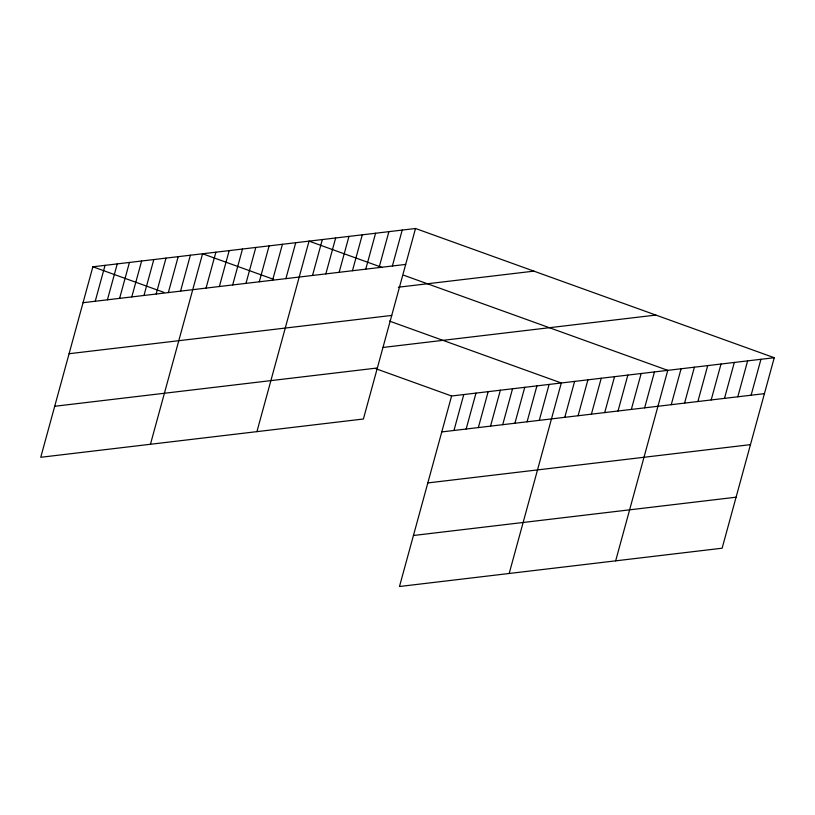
<?xml version="1.0" encoding="UTF-8"?>
<svg xmlns="http://www.w3.org/2000/svg" width="815" height="815" viewBox="0 0 815 815"><rect width="100%" height="100%" fill="white"/><g stroke="black" fill="none" stroke-linecap="round" stroke-linejoin="round"><path stroke-width="1.22" d="M415.518 228.495L92.869 266.79L40.75 457.286L363.398 419.002L415.518 228.495L774.25 357.714L722.131 548.21L399.482 586.505L451.602 395.998L774.25 357.714M95.233 301.255L105.054 265.344M107.417 299.808L117.248 263.897M119.611 298.361L129.432 262.45M131.796 296.915L141.627 261.004M143.98 295.468L153.811 259.557M156.174 294.021L165.995 258.111M168.359 292.575L178.19 256.664M180.553 291.128L190.374 255.217M150.449 444.267L202.568 253.771L273.596 279.351M206.052 288.103L215.873 252.192M219.357 286.523L229.188 250.613M232.672 284.944L242.493 249.033M245.977 283.365L255.808 247.454M259.292 281.786L269.113 245.865M272.597 280.207L282.428 244.286M285.902 278.628L295.733 242.707M256.929 431.634L309.038 241.128L382.439 267.565M312.522 275.47L322.353 239.549M325.837 273.891L335.658 237.97M339.142 272.312L348.973 236.391M352.457 270.733L362.278 234.812M365.762 269.154L375.593 233.233M379.077 267.575L388.898 231.654M392.382 265.996L402.203 230.075M453.965 430.473L463.786 394.552M466.149 429.026L475.98 393.105M478.344 427.58L488.165 391.658M490.528 426.133L500.359 390.212M502.723 424.686L512.543 388.765M514.907 423.24L524.738 387.319M527.091 421.793L536.922 385.872M539.286 420.346L549.106 384.425M509.181 573.485L561.301 382.979L389.488 321.1M564.785 417.321L574.606 381.4M578.09 415.742L587.921 379.821M591.405 414.163L601.226 378.241M604.71 412.584L614.541 376.662M618.025 411.005L627.845 375.083M631.33 409.425L641.161 373.504M644.634 407.846L654.465 371.925M615.661 560.852L667.77 370.346L403.751 275.246M671.254 404.688L681.085 368.767M684.569 403.109L694.39 367.188M697.874 401.53L707.705 365.609M711.189 399.951L721.01 364.03M724.494 398.372L734.325 362.451M737.809 396.793L747.63 360.872M751.114 395.214L760.945 359.293M83.038 302.701L405.687 264.417M398.382 287.216L533.896 271.14M69.081 353.72L391.74 315.425M383.193 347.435L655.871 315.069M54.707 406.278L377.355 367.983M441.771 431.919L764.419 393.635M427.814 482.928L750.472 444.644M413.439 535.496L736.088 497.201M92.869 266.79L163.897 292.371M375.837 368.706L451.602 395.998"/></g></svg>
